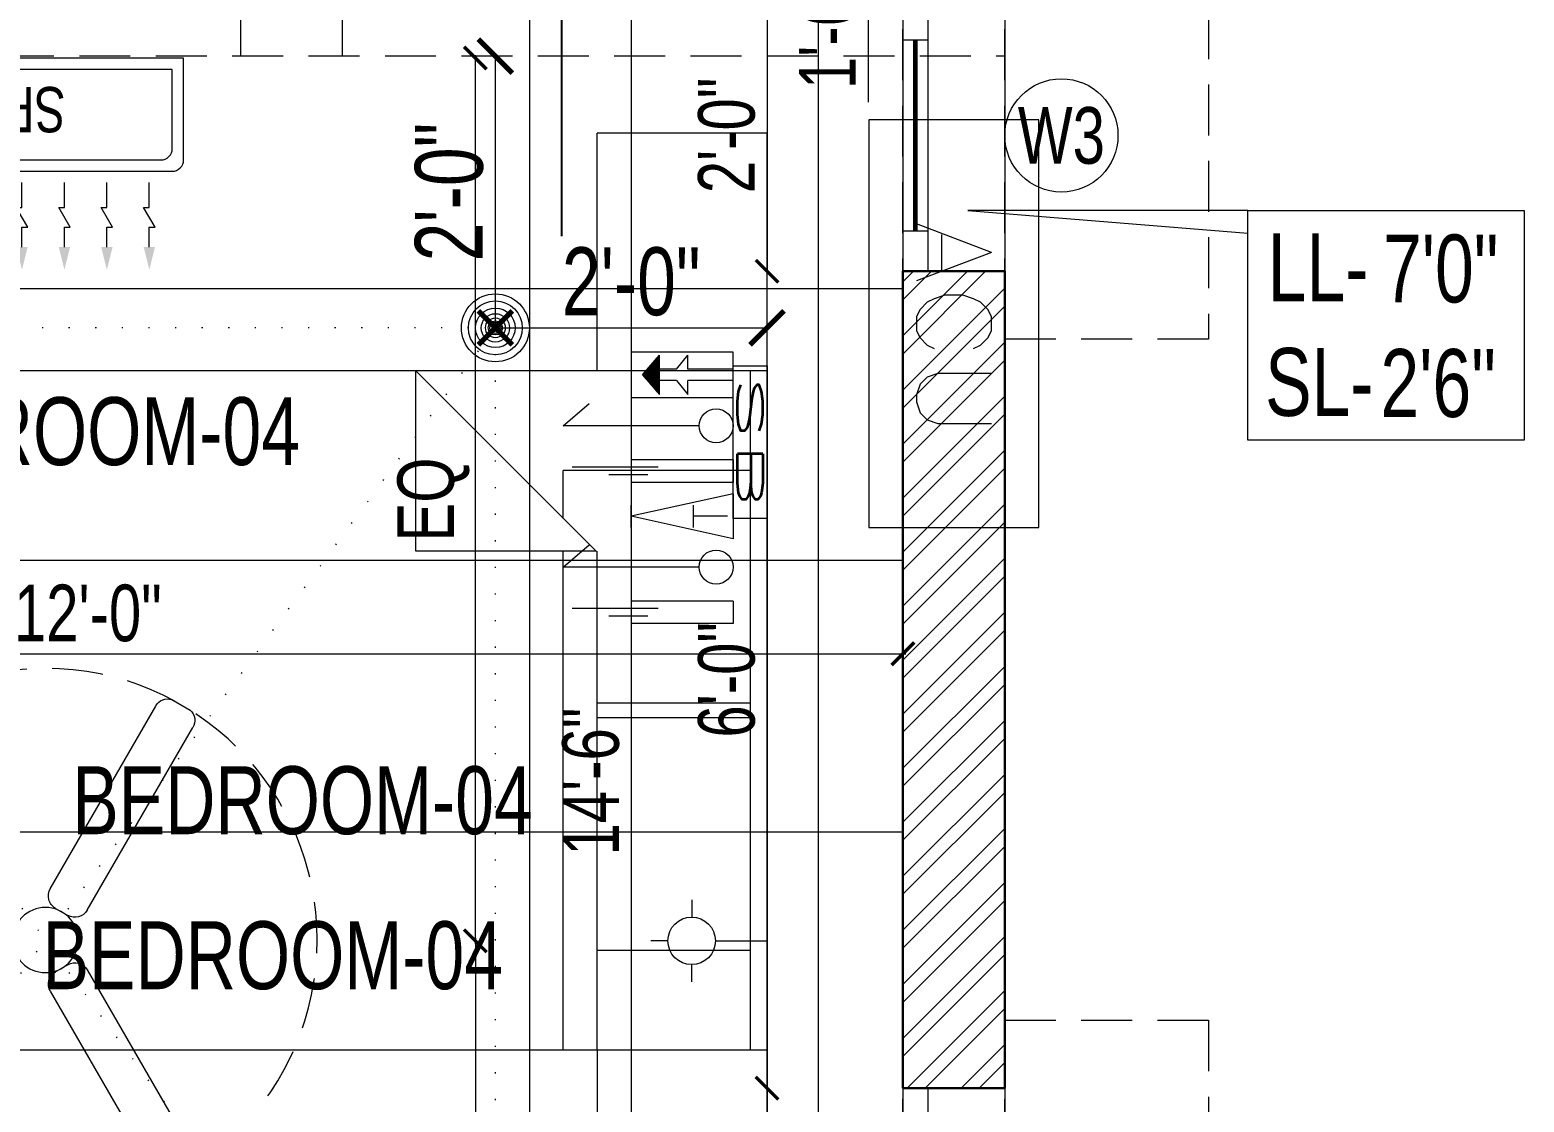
# Model space of a CAD drawing. Header units: inches. Extents: x 3365147 to 3374664, y 1380917 to 1384908.
# Drawn here: x 3371906.6 to 3372038.6, y 1383093.1 to 1383187.8 of the extents above; entities that cross this region are included whole.
import ezdxf
from ezdxf.enums import TextEntityAlignment as Align

# ---------------------------------------------------------------- set-up
doc = ezdxf.new("R2010")
doc.units = ezdxf.units.IN
doc.header["$LTSCALE"] = 18
doc.header["$MEASUREMENT"] = 0
doc.header["$PDSIZE"] = -1
for name, pattern in [('CENTER', [50.8, 31.75, -6.35, 6.35, -6.35]), ('CONTINOUS', [0]), ('DASHDOT', [1, 0.5, -0.25, 0, -0.25]), ('DOT2', [0.125, 0, -0.125]), ('HIDDEN', [0.375, 0.25, -0.125])]:
    doc.linetypes.add(name, pattern=pattern)
for name, color, linetype, lineweight in [('BC-TEXT_JOINERY', 3, 'Continuous', 15), ('BC-TEXT_JOINERY BORDER', 9, 'Continuous', 9), ('DETAIL-SECTION-00_BC', 2, 'DASHDOT', 25), ('DIM-03_BC', 1, 'Continuous', 9), ('DIM-04_BC', 3, 'Continuous', 9), ('ELECTRICAL-CEILING-POINTS DIM_BC', 230, 'Continuous', 9), ('ELECTRICAL-CEILING-POINTS GRID_BC', 41, 'DOT2', 20), ('ELECTRICAL-CEILING-POINTS-00_BC', 230, 'Continuous', 20), ('ELECTRICAL-CEILING-POINTS-02_BC', 231, 'Continuous', 5), ('ELECTRICAL-CEILING-TEXT_ROOM_BC', 2, 'Continuous', 9), ('ELECTRICAL-DIM_BC', 20, 'Continuous', 9), ('ELECTRICAL-ROOF BEAM LINE_BC', 1, 'HIDDEN', 15), ('ELECTRICAL-WALL-AC LAYOUT_BC', 90, 'Continuous', 0), ('ELECTRICAL-WALL-POINTS HATCH_BC', 252, 'Continuous', 5), ('ELECTRICAL-WALL-POINTS-00_BC', 20, 'Continuous', 20), ('ELECTRICAL-WALL-POINTS-01_BC', 136, 'Continuous', 9), ('FURNITURES-00_BC', 200, 'CONTINOUS', 13), ('GRID LINE-00_BC', 9, 'CENTER', 9), ('GRID LINE-TEXT_BC', 2, 'CONTINOUS', 15), ('INTERIOR-FLOORING TILE-00 (VT)_BC', 125, 'Continuous', 5), ('JOINERY TEXT BORDER_BC', 60, 'Continuous', 9), ('JOINERY TEXT_BC', 220, 'Continuous', 15), ('SUNSHADE_BC', 1, 'HIDDEN', 20), ('TEXT-00_ROOM_BC', 232, 'Continuous', 25), ('WALL-00_BC', 7, 'Continuous', 30), ('WALL-9 inch BRICK HATCH_BC', 22, 'Continuous', 0), ('WINDOW-00 SHUTTER_BC', 40, 'Continuous', 9), ('WINDOWS-00_BC', 30, 'Continuous', 18)]:
    doc.layers.add(name, color=color, linetype=linetype, lineweight=lineweight)
doc.styles.add('BC-WALL_DIM', font='swisscl.ttf')
doc.styles.add('BC_JOINERY', font='swisscl.ttf')
doc.styles.add('DIM_BC', font='swisscl.ttf')
doc.styles.add('ROMANS', font='romans.shx', dxfattribs={"width": 0.75})
doc.styles.add('WD Room text', font='swisscl.ttf')
doc.dimstyles.new('BC-WALL_DIM-02', dxfattribs={"dimtxt": 4, "dimasz": 2, "dimexe": 4.5, "dimexo": 0, "dimgap": 1, "dimtad": 1, "dimdec": 4, "dimzin": 3, "dimdsep": 46, "dimlunit": 4, "dimtxsty": 'BC-WALL_DIM', "dimblk": 'ARCHTICK', "dimcen": 0.0625, "dimdle": 0.25, "dimse1": 1, "dimse2": 1, "dimclrd": 7, "dimclre": 4, "dimclrt": 256, "dimadec": 0, "dimazin": 0, "dimtfac": 0.5, "dimtdec": 4, "dimtix": 1, "dimtofl": 0, "dimtmove": 2, "dimatfit": 2, "dimfxl": 0, "dimfrac": 1, "dimtolj": 1, "dimtzin": 1, "dimlwd": -1, "dimarcsym": 0})
doc.dimstyles.new('DIM_BC', dxfattribs={"dimtxt": 4, "dimasz": 2, "dimexe": 4.5, "dimexo": 0, "dimgap": 1, "dimtad": 1, "dimdec": 4, "dimzin": 3, "dimdsep": 46, "dimlunit": 4, "dimtxsty": 'DIM_BC', "dimblk": 'ARCHTICK', "dimcen": 0.0625, "dimdle": 0.25, "dimse1": 1, "dimse2": 1, "dimclrd": 7, "dimclre": 4, "dimclrt": 256, "dimadec": 0, "dimazin": 0, "dimtfac": 0.5, "dimtdec": 4, "dimtix": 1, "dimtofl": 0, "dimtmove": 2, "dimatfit": 2, "dimfxl": 0, "dimfrac": 1, "dimtolj": 1, "dimtzin": 1, "dimlwd": -1, "dimarcsym": 0})

# ---------------------------------------------------------------- blocks, each defined once
blk = doc.blocks.new('*U33')
for p, q in [((21, 0), (0, 0)), ((0, 0), (0, -15)), ((21, 0), (21, -75)), ((81, 0), (21, 0)), ((21, 0), (81, 0)), ((81, -75), (81, 0)), ((81, 0), (102, 0)), ((102, -15), (102, 0)), ((21, -1.5), (81, -1.5)), ((29.81, -1.5), (29.81, -18)), ((50.38, -1.5), (50.38, -15)), ((51.62, -15), (51.62, -1.5)), ((72.19, -15), (72.19, -1.5)), ((21, -15), (0, -15)), ((21, -31.04), (36.94, -15.1)), ((81, -15), (36.94, -15)), ((36.94, -15.1), (36.94, -31.04)), ((81, -15), (102, -15)), ((34.04, -18), (29.81, -18)), ((81, -18), (36.94, -18)), ((36.94, -31.04), (21, -31.04)), ((81, -75), (21, -75))]:
    blk.add_line(p, q)
blk = doc.blocks.new('*U281')
for p, q in [((0, 8.88), (24, 8.88)), ((0, 2.09), (24, 2.09)), ((3.57, -0.12), (3.57, 2.09)), ((20.43, -0.12), (20.43, 2.09)), ((0, -0.12), (24, -0.12))]:
    blk.add_line(p, q)
at = {"layer": 'SUNSHADE_BC'}
blk.add_lwpolyline([(-6, 8.88), (-6, 26.88), (30, 26.88), (30, 8.88)], dxfattribs=at)
at = {"layer": 'WINDOW-00 SHUTTER_BC', "const_width": 0.4}
blk.add_lwpolyline([(20.43, 0.98), (3.57, 0.98)], dxfattribs=at)
blk = doc.blocks.new('*U838')
at = {"layer": 'JOINERY TEXT BORDER_BC'}
blk.add_circle((0, 0), 5, dxfattribs=at)
at = {"style": 'WD Room text'}
blk.add_attdef('JOINERY_TEXT', text='', height=6, dxfattribs=at).set_placement((0, 0), align=Align.MIDDLE_CENTER)
blk = doc.blocks.new('ARCHTICK')
at = {"color": 0, "const_width": 0.15}
blk.add_lwpolyline([(-0.5, -0.5), (0.5, 0.5)], dxfattribs=at)
blk = doc.blocks.new('*D884')
at = {"layer": 'Defpoints', "color": 0, "transparency": 16777216}
for p in [(3371971.76, 1383166.47), (3371983.76, 1383166.47), (3371983.88, 1383094.3)]:
    blk.add_point(p, dxfattribs=at)
at = {"layer": 'DIM-04_BC', "color": 7, "linetype": 'Continuous', "transparency": 16777216}
blk.add_line((3371971.76, 1383094.05), (3371971.76, 1383166.72), dxfattribs=at)
at = {"layer": 'DIM-04_BC', "color": 7, "transparency": 16777216, "xscale": 2, "yscale": 2, "zscale": 2}
for p, rotation in [((3371971.76, 1383166.47), 90), ((3371971.76, 1383094.3), 270)]:
    blk.add_blockref('ARCHTICK', p, dxfattribs=dict(at, rotation=rotation))
at = {"layer": 'DIM-04_BC', "transparency": 16777216, "insert": (3371968.2, 1383130.38), "char_height": 5, "attachment_point": 5, "rotation": 90, "style": 'DIM_BC'}
blk.add_mtext('\\A1;6\'-0"', dxfattribs=at)
blk = doc.blocks.new('_ArchTick')
at = {"color": 0, "linetype": 'ByBlock', "const_width": 0.15}
blk.add_lwpolyline([(-0.5, -0.5), (0.5, 0.5)], dxfattribs=at)
blk = doc.blocks.new('*D885')
at = {"layer": 'Defpoints', "color": 0, "transparency": 16777216}
for p in [(3371983.76, 1383208.47), (3371959.76, 1383034.31), (3371983.76, 1383034.31)]:
    blk.add_point(p, dxfattribs=at)
at = {"layer": 'DIM-03_BC', "color": 7, "linetype": 'Continuous', "transparency": 16777216}
blk.add_line((3371959.76, 1383208.72), (3371959.76, 1383034.06), dxfattribs=at)
at = {"layer": 'DIM-03_BC', "color": 7, "transparency": 16777216, "xscale": 2, "yscale": 2, "zscale": 2}
for p, rotation in [((3371959.76, 1383208.47), 90), ((3371959.76, 1383034.31), 270)]:
    blk.add_blockref('ARCHTICK', p, dxfattribs=dict(at, rotation=rotation))
at = {"layer": 'DIM-03_BC', "transparency": 16777216, "insert": (3371956.2, 1383121.39), "char_height": 5, "attachment_point": 5, "rotation": 90, "style": 'DIM_BC'}
blk.add_mtext('\\A1;14\'-6"', dxfattribs=at)
blk = doc.blocks.new('*D886')
at = {"layer": 'Defpoints', "color": 0, "transparency": 16777216}
for p in [(3371839.76, 1383152.98), (3371983.76, 1383152.98), (3371983.76, 1383132.68)]:
    blk.add_point(p, dxfattribs=at)
at = {"layer": 'DIM-03_BC', "color": 7, "linetype": 'Continuous', "transparency": 16777216}
blk.add_line((3371839.51, 1383132.68), (3371984.01, 1383132.68), dxfattribs=at)
at = {"layer": 'DIM-03_BC', "color": 7, "transparency": 16777216, "xscale": 2, "yscale": 2, "zscale": 2, "rotation": 180}
blk.add_blockref('ARCHTICK', (3371839.76, 1383132.68), dxfattribs=at)
at = {"layer": 'DIM-03_BC', "color": 7, "transparency": 16777216, "xscale": 2, "yscale": 2, "zscale": 2}
blk.add_blockref('ARCHTICK', (3371983.76, 1383132.68), dxfattribs=at)
at = {"layer": 'DIM-03_BC', "transparency": 16777216, "insert": (3371911.76, 1383136.25), "char_height": 5, "attachment_point": 5, "style": 'DIM_BC'}
blk.add_mtext('\\A1;12\'-0"', dxfattribs=at)
blk = doc.blocks.new('*U862')
at = {"layer": 'BC-TEXT_JOINERY BORDER', "transparency": 33554687}
blk.add_lwpolyline([(-12.2, 10.14), (-36.95, 10.14), (-12.2, 8.14)], dxfattribs=at)
blk.add_lwpolyline([(-12.2, 10.14), (12.2, 10.14), (12.2, -10.14), (-12.2, -10.14)], close=True, dxfattribs=at)
at = {"layer": 'BC-TEXT_JOINERY', "transparency": 33554687, "style": 'WD Room text'}
for s, p in [('LL-', (-10.45, 2.11)), ('SL-', (-10.68, -8.01))]:
    blk.add_text(s, height=6, dxfattribs=at).set_placement(p)
for tag, p in [('LIN', (-0.27, 0.21)), ('SILL', (-0.5, -9.9))]:
    blk.add_attdef(tag, text='', height=6, dxfattribs=at).set_placement(p, align=Align.BOTTOM_LEFT)
blk = doc.blocks.new('*U603')
at = {"linetype": 'CENTER', "ltscale": 0.1}
blk.add_line((0, 0), (25.4778, 0), dxfattribs=at)
at = {"layer": 'GRID LINE-TEXT_BC', "style": 'DIM_BC'}
blk.add_attdef('AA', text='', height=0.2, rotation=90, dxfattribs=at).set_placement((-0.2142, 0), align=Align.MIDDLE_CENTER)
blk = doc.blocks.new('*D1211')
at = {"layer": 'Defpoints', "color": 0, "transparency": 16777216}
for p in [(3371947.76, 1383185.47), (3371958.93, 1383185.47), (3371947.76, 1383161.47)]:
    blk.add_point(p, dxfattribs=at)
at = {"layer": 'ELECTRICAL-CEILING-POINTS DIM_BC', "color": 7, "transparency": 16777216}
blk.add_line((3371947.76, 1383161.22), (3371947.76, 1383185.72), dxfattribs=at)
at = {"layer": 'ELECTRICAL-CEILING-POINTS DIM_BC', "color": 7, "transparency": 16777216, "xscale": 3, "yscale": 3, "zscale": 3}
for p, rotation in [((3371947.76, 1383185.47), 90), ((3371947.76, 1383161.47), 270)]:
    blk.add_blockref('ARCHTICK', p, dxfattribs=dict(at, rotation=rotation))
at = {"layer": 'ELECTRICAL-CEILING-POINTS DIM_BC', "transparency": 16777216, "insert": (3371943.69, 1383173.47), "char_height": 6, "attachment_point": 5, "rotation": 90, "style": 'DIM_BC'}
blk.add_mtext('\\A1;2\'-0"', dxfattribs=at)
blk = doc.blocks.new("EC-FAN 4'DIA_BC")
for p, q in [((11.19, 21.23), (12.81, 20.29)), ((0.43, 4.53), (9.75, 20.67)), ((3.7, 2.64), (13.02, 18.78)), ((1.98, 2.18), (0.89, 2.8)), ((-4.13, 1.89), (-22.78, 1.89)), ((-23.98, -0.95), (-23.98, 0.92)), ((-2.88, 0.63), (-2.88, -0.63)), ((-4.13, -1.89), (-22.78, -1.89)), ((0.89, -2.8), (1.98, -2.18)), ((3.7, -2.64), (13.02, -18.78)), ((0.43, -4.53), (9.75, -20.67)), ((11.17, -21.24), (12.79, -20.3))]:
    blk.add_line(p, q)
blk.add_circle((0, 0), 2.88)
for centre, radius, start, end in [((10.8, 20.1), 1.2, 71.0943, 151.2616), ((11.99, 19.4), 1.21, 328.9332, 47.4099), ((1.52, 3.9), 1.26, 150, 240), ((-22.8, 0.69), 1.2, 88.7448, 168.9121), ((-4.13, 0.63), 1.26, 0, 90), ((2.61, 3.27), 1.26, 240, 330), ((-22.8, -0.69), 1.21, 192.5964, 271.0731), ((-4.13, -0.63), 1.26, 270, 0), ((2.61, -3.27), 1.26, 30, 120), ((1.52, -3.9), 1.26, 120, 210), ((11.99, -19.4), 1.21, 311.551, 31.3407), ((10.8, -20.1), 1.2, 209.0124, 287.9106)]:
    blk.add_arc(centre, radius, start, end)
at = {"layer": 'ELECTRICAL-CEILING-POINTS-02_BC', "linetype": 'ByBlock'}
blk.add_circle((0, 0), 24, dxfattribs=at)
blk = doc.blocks.new('*D1208')
at = {"layer": 'Defpoints', "color": 0, "transparency": 16777216}
for p in [(3371947.76, 1383161.47), (3371971.76, 1383161.47), (3371971.76, 1383161.47)]:
    blk.add_point(p, dxfattribs=at)
at = {"layer": 'ELECTRICAL-CEILING-POINTS DIM_BC', "color": 7, "transparency": 16777216}
blk.add_line((3371947.51, 1383161.47), (3371972.01, 1383161.47), dxfattribs=at)
at = {"layer": 'ELECTRICAL-CEILING-POINTS DIM_BC', "color": 7, "transparency": 16777216, "xscale": 3, "yscale": 3, "zscale": 3, "rotation": 180}
blk.add_blockref('ARCHTICK', (3371947.76, 1383161.47), dxfattribs=at)
at = {"layer": 'ELECTRICAL-CEILING-POINTS DIM_BC', "color": 7, "transparency": 16777216, "xscale": 3, "yscale": 3, "zscale": 3}
blk.add_blockref('ARCHTICK', (3371971.76, 1383161.47), dxfattribs=at)
at = {"layer": 'ELECTRICAL-CEILING-POINTS DIM_BC', "transparency": 16777216, "insert": (3371959.76, 1383165.54), "char_height": 6, "attachment_point": 5, "style": 'DIM_BC'}
blk.add_mtext('\\A1;2\'-0"', dxfattribs=at)
blk = doc.blocks.new('EW-ONE WAY SWITCH_BC')
at = {"ltscale": 20}
for p, q in [((0, 2), (0, 10)), ((0, 10), (1.302, 8.482))]:
    blk.add_line(p, q, dxfattribs=at)
blk.add_circle((0, 1), 1, dxfattribs=at)
blk = doc.blocks.new('EW-AC SHOKET_BC')
at = {"layer": 'ELECTRICAL-WALL-POINTS HATCH_BC'}
h = blk.add_hatch(dxfattribs=at)
h.set_pattern_fill('ANSI31', color=256, scale=0.5, angle=135, style=0)
h.paths.add_polyline_path([(0, 8), (-1.75, 6.5), (1.75, 6.5)])
blk.add_lwpolyline([(-2, 0), (2, 0), (2, 9), (-2, 9)], close=True)
at = {"layer": 'ELECTRICAL-WALL-POINTS-01_BC'}
for p, q in [((0, 8), (-1.75, 6.5)), ((0, 8), (1.75, 6.5)), ((-1.75, 6.5), (-0.5, 6.5)), ((-0.5, 5), (-0.5, 6.5)), ((0.5, 6.5), (1.75, 6.5)), ((0.5, 5), (0.5, 6.5)), ((-0.5, 5), (-1.75, 4)), ((-1.75, 4), (-0.5, 4)), ((-0.5, 0), (-0.5, 4)), ((0.5, 5), (1.75, 4)), ((0.5, 4), (1.75, 4)), ((0.5, 0), (0.5, 4))]:
    blk.add_line(p, q, dxfattribs=at)
blk = doc.blocks.new('EW-TELEPHONE POINT_BC')
at = {"linetype": 'Continuous'}
for p, q in [((-2, 0), (0, 9)), ((2, 0), (0, 9)), ((2, 0), (-2, 0))]:
    blk.add_line(p, q, dxfattribs=at)
blk.add_line((-1, 9), (1, 9))
at = {"layer": 'ELECTRICAL-WALL-POINTS-01_BC'}
for p, q in [((-1, 3.5), (1, 3.5)), ((0, 0.5), (0, 3.5))]:
    blk.add_line(p, q, dxfattribs=at)
blk = doc.blocks.new('EW-5 AMP SOCKET_BC')
for p, q in [((-1, 0), (-1, 9)), ((-1, 9), (1, 9)), ((1, 0), (1, 9)), ((-1, 0), (1, 0))]:
    blk.add_line(p, q)
at = {"layer": 'ELECTRICAL-WALL-POINTS-01_BC'}
for p, q in [((-0.33, 6.61), (-0.33, 14.21)), ((0.33, 7.54), (0.33, 10.98))]:
    blk.add_line(p, q, dxfattribs=at)
blk = doc.blocks.new('EW-SWITCH BOX_BC')
blk.add_lwpolyline([(4.5, -1), (-4.5, -1), (-4.5, 1), (4.5, 1)], close=True)
at = {"layer": 'ELECTRICAL-WALL-POINTS-01_BC', "insert": (0, 0), "char_height": 1.5, "attachment_point": 5, "style": 'ROMANS'}
blk.add_mtext('{\\Fromans|c0;\\W3;SB}', dxfattribs=at)
blk = doc.blocks.new('EW-WALL BRACKET (BULB)_BC')
for p, q in [((6.66, 3.61), (6.66, 2.09)), ((4.56, 0), (0, 0)), ((8.76, 0), (10.27, 0)), ((6.66, -3.62), (6.66, -2.11))]:
    blk.add_line(p, q)
blk.add_circle((6.66, -0.01), 2.1)
blk = doc.blocks.new('*D1342')
at = {"layer": 'Defpoints', "color": 0, "transparency": 16777216}
for p in [(3371971.76, 1383107.31), (3371899.76, 1383029.31), (3371945.99, 1383029.31)]:
    blk.add_point(p, dxfattribs=at)
at = {"layer": 'ELECTRICAL-DIM_BC', "color": 7, "transparency": 16777216}
blk.add_line((3371945.99, 1383107.56), (3371945.99, 1383029.06), dxfattribs=at)
at = {"layer": 'ELECTRICAL-DIM_BC', "color": 7, "transparency": 16777216, "xscale": 2, "yscale": 2, "zscale": 2}
for p, rotation in [((3371945.99, 1383107.31), 90), ((3371945.99, 1383029.31), 270)]:
    blk.add_blockref('ARCHTICK', p, dxfattribs=dict(at, rotation=rotation))
at = {"layer": 'ELECTRICAL-DIM_BC', "transparency": 16777216, "insert": (3371942.29, 1383068.31), "char_height": 5, "attachment_point": 5, "rotation": 90, "style": 'BC-WALL_DIM'}
blk.add_mtext('\\A1;EQ', dxfattribs=at)
blk = doc.blocks.new('*D1341')
at = {"layer": 'Defpoints', "color": 0, "transparency": 16777216}
for p in [(3371945.99, 1383185.31), (3371971.76, 1383185.31), (3371971.76, 1383107.31)]:
    blk.add_point(p, dxfattribs=at)
at = {"layer": 'ELECTRICAL-DIM_BC', "color": 7, "transparency": 16777216}
blk.add_line((3371945.99, 1383107.06), (3371945.99, 1383185.56), dxfattribs=at)
at = {"layer": 'ELECTRICAL-DIM_BC', "color": 7, "transparency": 16777216, "xscale": 2, "yscale": 2, "zscale": 2}
for p, rotation in [((3371945.99, 1383185.31), 90), ((3371945.99, 1383107.31), 270)]:
    blk.add_blockref('ARCHTICK', p, dxfattribs=dict(at, rotation=rotation))
at = {"layer": 'ELECTRICAL-DIM_BC', "transparency": 16777216, "insert": (3371942.29, 1383146.31), "char_height": 5, "attachment_point": 5, "rotation": 90, "style": 'BC-WALL_DIM'}
blk.add_mtext('\\A1;EQ', dxfattribs=at)
blk = doc.blocks.new('EW-SPLIT AC_BC')
for points in [[(-18, 9), (-18, 0), (18, 0), (18, 9, 0.414214), (17, 10), (-17, 10, 0.414214)], [(-17, 8), (-17, 1), (17, 1), (17, 8, 0.414214), (16, 9), (-16, 9, 0.414214)]]:
    blk.add_lwpolyline(points, format="xyb", close=True)
at = {"layer": 'ELECTRICAL-WALL-AC LAYOUT_BC'}
for points in [[(-14.97, 16.7), (-14.97, 14.93), (-15.48, 14.93), (-14.47, 13.19), (-14.97, 13.19), (-14.97, 11)], [(-11.22, 16.7), (-11.22, 14.93), (-11.73, 14.93), (-10.72, 13.19), (-11.22, 13.19), (-11.22, 11)], [(-7.47, 16.7), (-7.47, 14.93), (-7.98, 14.93), (-6.97, 13.19), (-7.47, 13.19), (-7.47, 11)], [(-3.72, 16.7), (-3.72, 14.93), (-4.23, 14.93), (-3.22, 13.19), (-3.72, 13.19), (-3.72, 11)], [(0.03, 16.7), (0.03, 14.93), (-0.48, 14.93), (0.53, 13.19), (0.03, 13.19), (0.03, 11)], [(3.77, 16.7), (3.77, 14.93), (3.26, 14.93), (4.27, 13.19), (3.77, 13.19), (3.77, 11)], [(7.51, 16.7), (7.51, 14.93), (7, 14.93), (8.01, 13.19), (7.51, 13.19), (7.51, 11)], [(11.26, 16.7), (11.26, 14.93), (10.75, 14.93), (11.76, 13.19), (11.26, 13.19), (11.26, 11)], [(15.01, 16.7), (15.01, 14.93), (14.5, 14.93), (15.51, 13.19), (15.01, 13.19), (15.01, 11)]]:
    blk.add_lwpolyline(points, dxfattribs=at)
for points in [[(-14.47, 16.7), (-14.97, 18.7), (-15.47, 16.7)], [(-10.72, 16.7), (-11.22, 18.7), (-11.72, 16.7)], [(-6.97, 16.7), (-7.47, 18.7), (-7.97, 16.7)], [(-3.22, 16.7), (-3.72, 18.7), (-4.22, 16.7)], [(0.53, 16.7), (0.03, 18.7), (-0.47, 16.7)], [(4.27, 16.7), (3.77, 18.7), (3.27, 16.7)], [(8.01, 16.7), (7.51, 18.7), (7.01, 16.7)], [(11.76, 16.7), (11.26, 18.7), (10.76, 16.7)], [(15.51, 16.7), (15.01, 18.7), (14.51, 16.7)]]:
    blk.add_solid(points, dxfattribs=at)
at = {"insert": (-7.56, 2.5), "char_height": 4, "attachment_point": 7, "style": 'BC_JOINERY'}
blk.add_mtext('SPLIT AC', dxfattribs=at)
blk = doc.blocks.new('*U1238')
at = {"ltscale": 20, "xscale": -1, "rotation": 180.000000002102}
blk.add_blockref('EW-SPLIT AC_BC', (0, 0), dxfattribs=at)
blk = doc.blocks.new('EW-AC OUTDOOR UNIT_BC')
blk.add_lwpolyline([(-18, 15), (-18, 0), (18, 0), (18, 15)], close=True)
for points in [[(-6.29, 10.81), (-8.81, 4.19)], [(-6.29, 10.81), (-3.78, 4.19)], [(2.2, 9.23), (1.89, 9.86), (1.26, 10.49), (0.63, 10.81), (-0.63, 10.81), (-1.26, 10.49), (-1.89, 9.86), (-2.2, 9.23), (-2.52, 8.29), (-2.52, 6.71), (-2.2, 5.77), (-1.89, 5.14), (-1.26, 4.51), (-0.63, 4.19), (0.63, 4.19), (1.26, 4.51), (1.89, 5.14), (2.2, 5.77)], [(4.41, 10.81), (4.41, 6.08), (4.72, 5.14), (5.35, 4.51), (6.29, 4.19), (6.92, 4.19), (7.87, 4.51), (8.5, 5.14), (8.81, 6.08), (8.81, 10.81)], [(-7.87, 6.4), (-4.72, 6.4)]]:
    blk.add_lwpolyline(points)
blk = doc.blocks.new('*U1237')
at = {"ltscale": 20}
blk.add_blockref('EW-AC OUTDOOR UNIT_BC', (0, 0), dxfattribs=at)
blk = doc.blocks.new('*U1335')
at = {"transparency": 33554687}
blk.add_line((0, 0), (44.3953, 0), dxfattribs=at)
at = {"linetype": 'CONTINOUS', "transparency": 33554687, "style": 'DIM_BC'}
for tag, p in [('1', (0, -0.3176)), ('2', (44.3953, -0.287))]:
    blk.add_attdef(tag, text='', height=0.2, rotation=270, dxfattribs=at).set_placement(p, align=Align.MIDDLE_CENTER)
blk = doc.blocks.new('EC-CEILING LIGHT POINT_BC')
for radius in [3, 0.5]:
    blk.add_circle((0, 0), radius)
at = {"layer": 'ELECTRICAL-CEILING-POINTS-02_BC'}
for radius in [2.38, 1.75, 1.25, 0.875, 0.625]:
    blk.add_circle((0, 0), radius, dxfattribs=at)
blk = doc.blocks.new('*D2101')
at = {"layer": 'Defpoints', "color": 0, "transparency": 16777216}
for p in [(3371971.76, 1383094.3), (3371983.76, 1383094.3), (3371983.76, 1383070.3)]:
    blk.add_point(p, dxfattribs=at)
at = {"layer": 'DIM-04_BC', "color": 7, "linetype": 'Continuous', "transparency": 16777216}
blk.add_line((3371971.76, 1383070.05), (3371971.76, 1383094.55), dxfattribs=at)
at = {"layer": 'DIM-04_BC', "color": 7, "transparency": 16777216, "xscale": 2, "yscale": 2, "zscale": 2}
for p, rotation in [((3371971.76, 1383094.3), 90), ((3371971.76, 1383070.3), 270)]:
    blk.add_blockref('ARCHTICK', p, dxfattribs=dict(at, rotation=rotation))
at = {"layer": 'DIM-04_BC', "transparency": 16777216, "insert": (3371968.2, 1383082.3), "char_height": 5, "attachment_point": 5, "rotation": 90, "style": 'DIM_BC'}
blk.add_mtext('\\A1;2\'-0"', dxfattribs=at)
blk = doc.blocks.new('*D2106')
at = {"layer": 'Defpoints', "color": 0, "transparency": 16777216}
for p in [(3371983.76, 1383208.43), (3371971.76, 1383190.47), (3371983.76, 1383190.47)]:
    blk.add_point(p, dxfattribs=at)
at = {"layer": 'DIM-04_BC', "color": 7, "linetype": 'Continuous', "transparency": 16777216}
for p, q in [((3371971.76, 1383208.68), (3371971.76, 1383190.22)), ((3371971.76, 1383199.45), (3371980.68, 1383193.95)), ((3371980.68, 1383193.95), (3371980.68, 1383181.4))]:
    blk.add_line(p, q, dxfattribs=at)
at = {"layer": 'DIM-04_BC', "color": 7, "transparency": 16777216, "xscale": 2, "yscale": 2, "zscale": 2}
for p, rotation in [((3371971.76, 1383208.43), 90), ((3371971.76, 1383190.47), 270)]:
    blk.add_blockref('ARCHTICK', p, dxfattribs=dict(at, rotation=rotation))
at = {"layer": 'DIM-04_BC', "transparency": 16777216, "insert": (3371977.12, 1383187.67), "char_height": 5, "attachment_point": 5, "rotation": 90, "style": 'DIM_BC'}
blk.add_mtext('\\A1;1\'-6"', dxfattribs=at)
blk = doc.blocks.new('*D2107')
at = {"layer": 'Defpoints', "color": 0, "transparency": 16777216}
for p in [(3371983.76, 1383190.47), (3371971.76, 1383166.47), (3371983.76, 1383166.47)]:
    blk.add_point(p, dxfattribs=at)
at = {"layer": 'DIM-04_BC', "color": 7, "linetype": 'Continuous', "transparency": 16777216}
blk.add_line((3371971.76, 1383190.72), (3371971.76, 1383166.22), dxfattribs=at)
at = {"layer": 'DIM-04_BC', "color": 7, "transparency": 16777216, "xscale": 2, "yscale": 2, "zscale": 2}
for p, rotation in [((3371971.76, 1383190.47), 90), ((3371971.76, 1383166.47), 270)]:
    blk.add_blockref('ARCHTICK', p, dxfattribs=dict(at, rotation=rotation))
at = {"layer": 'DIM-04_BC', "transparency": 16777216, "insert": (3371968.2, 1383178.47), "char_height": 5, "attachment_point": 5, "rotation": 90, "style": 'DIM_BC'}
blk.add_mtext('\\A1;2\'-0"', dxfattribs=at)

msp = doc.modelspace()

# ---------------------------------------------------------------- hatches: boundary and pattern name
at = {"layer": 'WALL-9 inch BRICK HATCH_BC', "transparency": 33554687}
h = msp.add_hatch(dxfattribs=at)
h.set_pattern_fill('ANSI32', color=256, scale=9)
h.set_pattern_definition([(45, (12, 0), (-2.3864853865, 2.3864853865), []), (45, (13.591, 0), (-2.3864853865, 2.3864853865), [])])
h.paths.add_polyline_path([(3371983.75866, 1383094.30047), (3371992.75866, 1383094.30047), (3371992.75866, 1383166.46947), (3371983.75866, 1383166.46947)])

# ---------------------------------------------------------------- linework, layer by layer
at = {"layer": 'ELECTRICAL-CEILING-POINTS GRID_BC'}
for p, q in [((3371868.25866, 1383053.30589), (3371947.75866, 1383161.46947)), ((3371947.75866, 1383053.30589), (3371868.25866, 1383161.46947))]:
    msp.add_line(p, q, dxfattribs=at)
msp.add_lwpolyline([(3371947.75866, 1383161.46947), (3371868.25866, 1383161.46947), (3371868.25866, 1383053.30589), (3371947.75866, 1383053.30589)], close=True, dxfattribs=at)
at = {"layer": 'ELECTRICAL-ROOF BEAM LINE_BC'}
for p, q in [((3371983.75867, 1382791.84472), (3371983.75867, 1383528.8719)), ((3371992.75867, 1382791.84472), (3371992.75867, 1383528.8719)), ((3371925.25867, 1383185.4969), (3371925.25867, 1383380.39711)), ((3371934.25867, 1383185.4969), (3371934.25867, 1383380.39711)), ((3371701.75867, 1383185.4969), (3371992.75867, 1383185.4969))]:
    msp.add_line(p, q, dxfattribs=at)
at = {"layer": 'INTERIOR-FLOORING TILE-00 (VT)_BC'}
for p, q in [((3371950.75866, 1383212.46856), (3371950.75866, 1383034.28127)), ((3371839.75867, 1383164.94652), (3371983.75866, 1383164.94652)), ((3371839.75867, 1383140.94652), (3371983.75866, 1383140.94652)), ((3371839.75867, 1383116.94652), (3371983.75866, 1383116.94652))]:
    msp.add_line(p, q, dxfattribs=at)
msp.add_lwpolyline([(3371983.75866, 1383208.46856), (3371983.75866, 1383034.28127), (3371911.75866, 1383034.28127), (3371911.75866, 1383052.30589), (3371843.32311, 1383052.3059), (3371843.32311, 1383058.30264), (3371839.75867, 1383058.30264), (3371839.75867, 1383172.46785), (3371835.25867, 1383172.46785), (3371835.25867, 1383058.30264), (3371834.32311, 1383058.30264), (3371834.32311, 1383043.30264), (3371798.32311, 1383043.30264), (3371798.32311, 1383052.30264), (3371710.75866, 1383052.30266), (3371710.75866, 1383212.94043)], dxfattribs=at)
at = {"layer": 'WALL-00_BC'}
for p, q in [((3371983.75866, 1383166.46947), (3371983.75866, 1383094.30047)), ((3371983.75866, 1383166.46947), (3371992.75866, 1383166.46947)), ((3371992.75866, 1383166.46947), (3371992.75866, 1383094.30047)), ((3371983.75866, 1383094.30047), (3371992.75866, 1383094.30047))]:
    msp.add_line(p, q, dxfattribs=at)

# ---------------------------------------------------------------- block references
at = {"layer": 'BC-TEXT_JOINERY', "transparency": 33554687}
ref = msp.add_blockref('*U862', (3372026.43953, 1383161.70172), dxfattribs=at)
ref.add_attrib('LINTEL', '7\'0"', dxfattribs={"height": 6, "style": 'WD Room text'}).set_placement((3372026.16651, 1383161.91469), align=Align.BOTTOM_LEFT)
ref.add_attrib('SILL', '2\'6"', dxfattribs={"height": 6, "style": 'WD Room text'}).set_placement((3372025.9424, 1383151.79674), align=Align.BOTTOM_LEFT)
at = {"layer": 'DETAIL-SECTION-00_BC', "transparency": 33554687, "xscale": 22.14566929133859, "yscale": 22.14566929133859, "zscale": 22.14566929133859, "rotation": 90}
msp.add_blockref('*U1335', (3371953.63478, 1382770.83477), dxfattribs=at)
at = {"layer": 'ELECTRICAL-CEILING-POINTS-00_BC', "transparency": 33554687, "rotation": 90.00000000000001}
msp.add_blockref('EC-CEILING LIGHT POINT_BC', (3371947.75867, 1383161.46948), dxfattribs=at)
at = {"layer": 'ELECTRICAL-CEILING-POINTS-00_BC', "linetype": 'HIDDEN', "transparency": 33554687, "xscale": -1, "rotation": 180}
msp.add_blockref("EC-FAN 4'DIA_BC", (3371908.00866, 1383107.38768), dxfattribs=at)
at = {"layer": 'ELECTRICAL-WALL-POINTS-00_BC', "ltscale": 20, "transparency": 33554687, "xscale": -1}
msp.add_blockref('*U1238', (3371902.21874, 1383185.30589), dxfattribs=at)
at = {"layer": 'ELECTRICAL-WALL-POINTS-00_BC', "ltscale": 20, "transparency": 33554687}
for name, p, rotation in [('*U1237', (3371980.76144, 1383161.84273), 270), ('EW-AC SHOKET_BC', (3371968.75866, 1383157.31981), 89.99999999999986), ('EW-TELEPHONE POINT_BC', (3371968.75866, 1383144.81978), 89.99999999999991)]:
    msp.add_blockref(name, p, dxfattribs=dict(at, rotation=rotation))
at = {"layer": 'ELECTRICAL-WALL-POINTS-00_BC', "ltscale": 20, "transparency": 33554687, "xscale": 1.5, "yscale": 1.5, "zscale": 1.5}
for name, p, rotation in [('EW-SWITCH BOX_BC', (3371970.25866, 1383151.3647), 270), ('EW-ONE WAY SWITCH_BC', (3371968.75866, 1383152.81979), 89.99999999999991), ('EW-ONE WAY SWITCH_BC', (3371968.75866, 1383140.33756), 89.99999999999991)]:
    msp.add_blockref(name, p, dxfattribs=dict(at, rotation=rotation))
at = {"layer": 'ELECTRICAL-WALL-POINTS-00_BC', "ltscale": 20, "transparency": 33554687, "xscale": -1, "rotation": 90}
for p in [(3371968.75866, 1383148.81979), (3371968.75866, 1383136.33756)]:
    msp.add_blockref('EW-5 AMP SOCKET_BC', p, dxfattribs=at)
at = {"layer": 'ELECTRICAL-WALL-POINTS-00_BC', "transparency": 33554687, "rotation": 180}
msp.add_blockref('EW-WALL BRACKET (BULB)_BC', (3371971.75866, 1383107.30589), dxfattribs=at)
at = {"layer": 'FURNITURES-00_BC', "ltscale": 200, "rotation": 270}
msp.add_blockref('*U33', (3371971.75866, 1383178.68069), dxfattribs=at)
at = {"layer": 'GRID LINE-00_BC', "xscale": 39.37007874015748, "yscale": 39.37007874015748, "zscale": 39.37007874015748, "rotation": 270}
msp.add_blockref('*U603', (3371976.25867, 1383780.55659), dxfattribs=at)
at = {"layer": 'JOINERY TEXT_BC'}
ref = msp.add_blockref('*U838', (3371997.75867, 1383178.46947), dxfattribs=at)
ref.add_attrib('JOINERY_TEXT', 'W3', dxfattribs={"layer": '0', "height": 5, "style": 'WD Room text'}).set_placement((3371997.75867, 1383178.46947), align=Align.MIDDLE_CENTER)
at = {"layer": 'WINDOWS-00_BC', "rotation": 269.9999999999999}
for p in [(3371983.8796, 1383190.46947), (3371983.8796, 1383094.30047)]:
    msp.add_blockref('*U281', p, dxfattribs=at)

# ---------------------------------------------------------------- texts
at = {"layer": 'ELECTRICAL-CEILING-TEXT_ROOM_BC', "insert": (3371909.98996, 1383147.30182), "char_height": 6, "attachment_point": 4, "style": 'DIM_BC'}
msp.add_mtext('\\pi-20.16055;BEDROOM-04\\P\\pi-1.88336;  ', dxfattribs=at)
at = {"layer": 'INTERIOR-FLOORING TILE-00 (VT)_BC', "insert": (3371927.92196, 1383101.0024), "char_height": 6, "attachment_point": 4, "style": 'DIM_BC'}
msp.add_mtext('\\pi-20.16055;BEDROOM-04\\P\\pi-1.88336;  ', dxfattribs=at)
at = {"layer": 'TEXT-00_ROOM_BC', "insert": (3371930.54825, 1383114.69668), "char_height": 6, "attachment_point": 4, "style": 'WD Room text'}
msp.add_mtext('\\pi-20.16055;BEDROOM-04\\P\\pi-1.88336;  ', dxfattribs=at)

# ---------------------------------------------------------------- dimensions: what is measured, and where the dimension line sits
at = {"layer": 'DIM-03_BC', "transparency": 33554687}
dim = msp.add_linear_dim(base=(3371959.75867, 1383034.30589), p1=(3371983.75866, 1383208.46856), p2=(3371983.75866, 1383034.30589), angle=90, dimstyle='DIM_BC', override={"dimtxt": 5, "dimdec": 1, "dimpost": '\\X', "dimfxl": 0.1, "dimfxlon": 1, "dimarcsym": 1}, dxfattribs=at)
dim.commit()
dim.dimension.update_dxf_attribs({"geometry": '*D885', "text_midpoint": (3371956.19805, 1383121.38722)})
dim = msp.add_linear_dim(base=(3371983.75867, 1383132.68498), p1=(3371839.75867, 1383152.98425), p2=(3371983.75867, 1383152.98426), dimstyle='DIM_BC', override={"dimtxt": 5, "dimdec": 1, "dimpost": '\\X', "dimfxl": 0.1, "dimfxlon": 1, "dimarcsym": 1}, dxfattribs=at)
dim.commit()
dim.dimension.update_dxf_attribs({"geometry": '*D886', "text_midpoint": (3371911.75867, 1383136.2456)})
at = {"layer": 'DIM-04_BC'}
dim = msp.add_linear_dim(base=(3371971.75866, 1383190.46947), p1=(3371983.75866, 1383208.42693), p2=(3371983.75866, 1383190.46947), angle=90, dimstyle='DIM_BC', override={"dimtxt": 5, "dimtad": 3, "dimdec": 1, "dimpost": '\\X', "dimtmove": 1, "dimfxl": 0.1, "dimfxlon": 1, "dimarcsym": 1}, dxfattribs=at)
dim.commit()
dim.dimension.update_dxf_attribs({"geometry": '*D2106', "text_midpoint": (3371980.68314, 1383192.9491), "dimtype": 160})
for base, p1, p2, picture, middle in [((3371971.75866, 1383166.46947), (3371983.75866, 1383190.46947), (3371983.75866, 1383166.46947), '*D2107', (3371968.19805, 1383178.46947)), ((3371971.75867, 1383166.46947), (3371983.8796, 1383094.30047), (3371983.75866, 1383166.46947), '*D884', (3371968.19805, 1383130.38497)), ((3371971.75867, 1383094.30047), (3371983.75866, 1383070.30047), (3371983.75866, 1383094.30047), '*D2101', (3371968.19805, 1383082.30047))]:
    dim = msp.add_linear_dim(base=base, p1=p1, p2=p2, angle=90, dimstyle='DIM_BC', override={"dimtxt": 5, "dimdec": 1, "dimpost": '\\X', "dimfxl": 0.1, "dimfxlon": 1, "dimarcsym": 1}, dxfattribs=at)
    dim.commit()
    dim.dimension.update_dxf_attribs({"geometry": picture, "text_midpoint": middle})
at = {"layer": 'ELECTRICAL-CEILING-POINTS DIM_BC', "transparency": 33554687}
dim = msp.add_linear_dim(base=(3371947.75866, 1383185.46947), p1=(3371947.75866, 1383161.46947), p2=(3371958.92912, 1383185.46947), angle=270, dimstyle='DIM_BC', override={"dimtxt": 6, "dimasz": 3, "dimpost": '\\X', "dimfxl": 3, "dimfxlon": 1, "dimarcsym": 1}, dxfattribs=at)
dim.commit()
dim.dimension.update_dxf_attribs({"geometry": '*D1211', "text_midpoint": (3371943.68592, 1383173.46947)})
dim = msp.add_linear_dim(base=(3371971.75866, 1383161.46947), p1=(3371947.75866, 1383161.46947), p2=(3371971.75866, 1383161.46947), dimstyle='DIM_BC', override={"dimtxt": 6, "dimasz": 3, "dimpost": '\\X', "dimfxl": 3, "dimfxlon": 1, "dimarcsym": 1}, dxfattribs=at)
dim.commit()
dim.dimension.update_dxf_attribs({"geometry": '*D1208', "text_midpoint": (3371959.75866, 1383165.54221)})
at = {"layer": 'ELECTRICAL-DIM_BC', "transparency": 33554687}
for base, p2, angle, picture, middle in [((3371945.98964, 1383185.30589), (3371971.75866, 1383185.30589), 270, '*D1341', (3371942.28977, 1383146.30589)), ((3371945.98964, 1383029.30589), (3371899.75866, 1383029.30589), 90, '*D1342', (3371942.28977, 1383068.30589))]:
    dim = msp.add_linear_dim(base=base, p1=(3371971.75866, 1383107.30589), p2=p2, angle=angle, text='EQ', dimstyle='BC-WALL_DIM-02', override={"dimtxt": 5, "dimpost": '\\X'}, dxfattribs=at)
    dim.commit()
    dim.dimension.update_dxf_attribs({"geometry": picture, "text_midpoint": middle})

doc.saveas('drawing.dxf')
